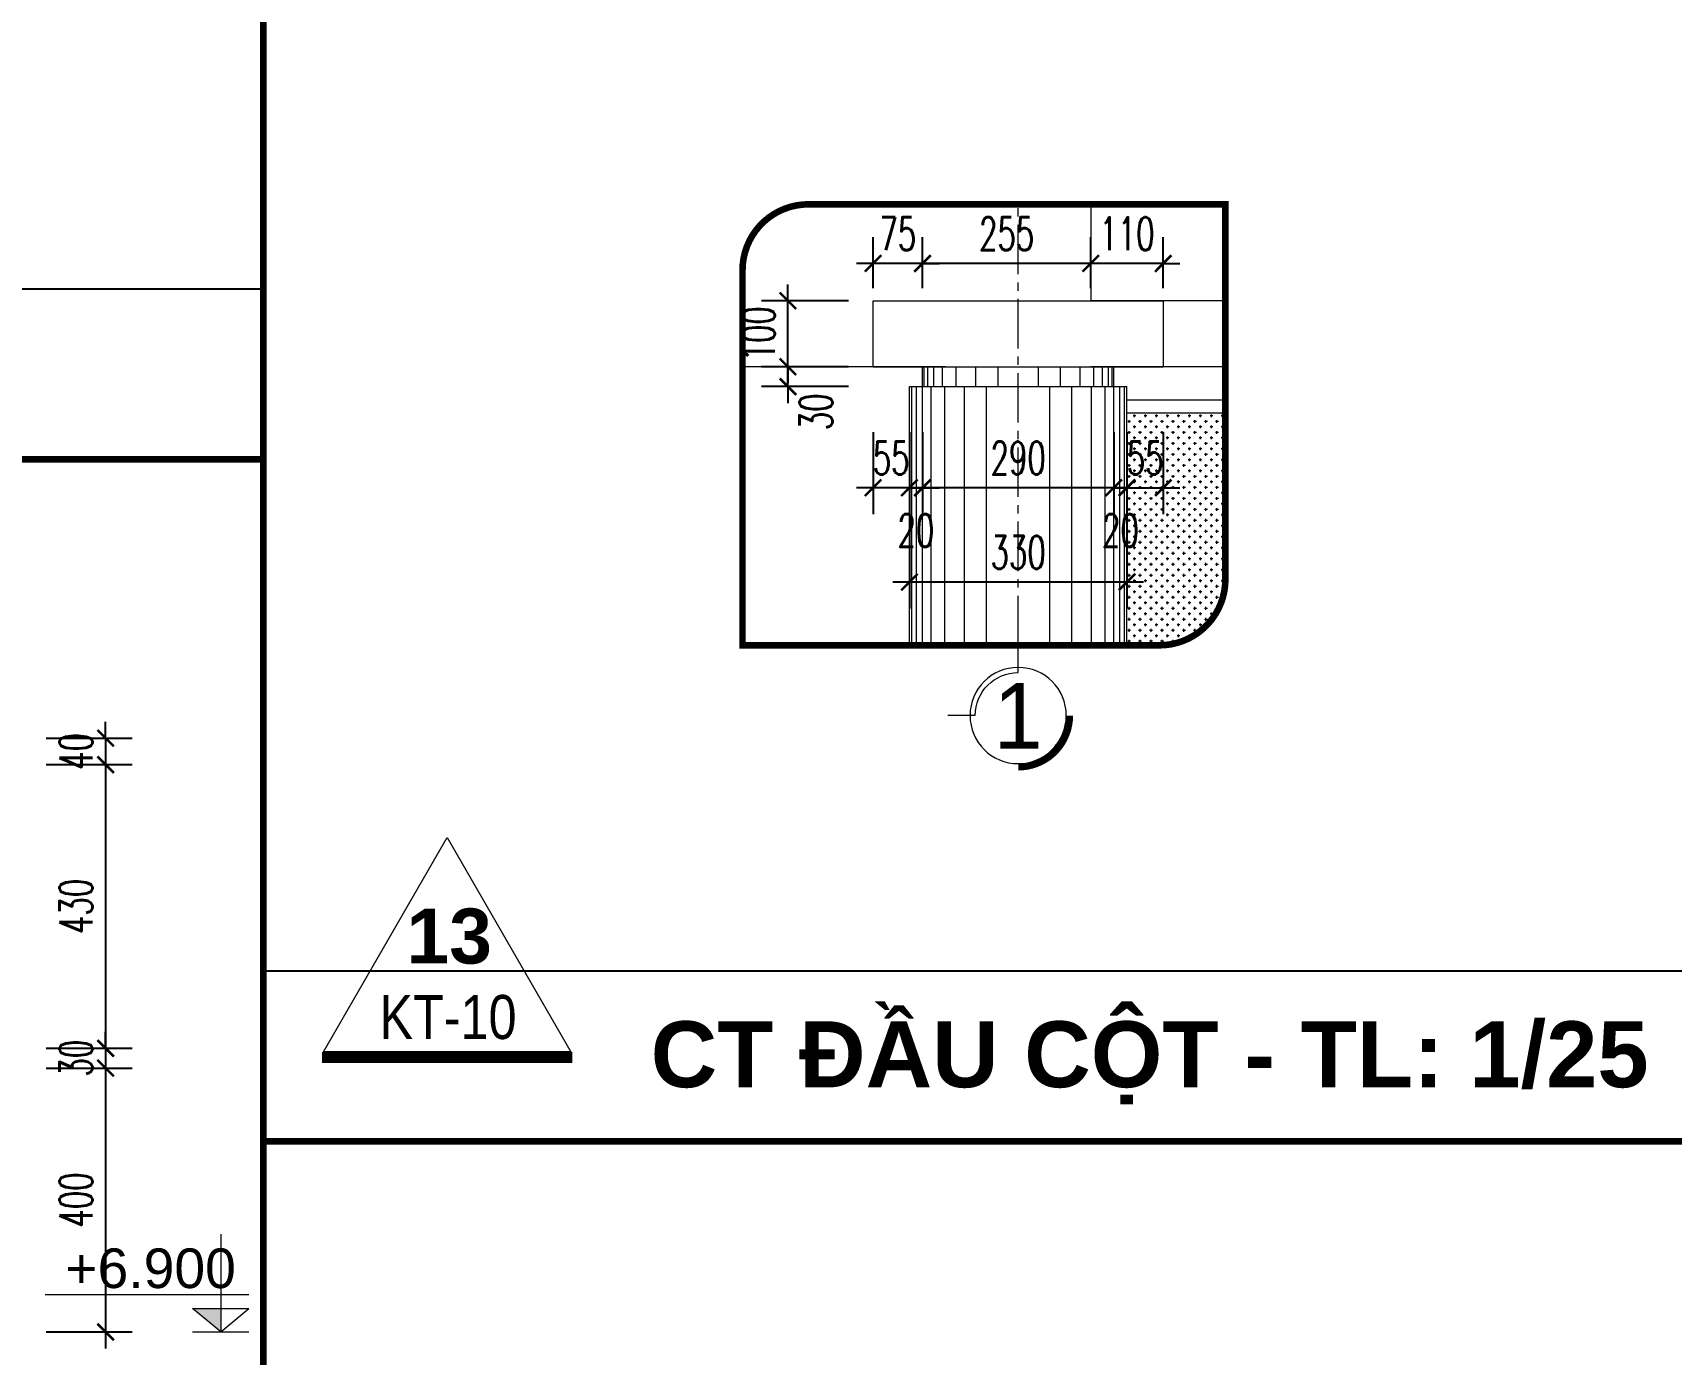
# Model space of a CAD drawing. Header units: millimetres. Extents: x -229618 to 2906, y -178063 to 96806.
# Drawn here: x -56730 to -54246, y -53036 to -51033 of the extents above; entities that cross this region are included whole.
import ezdxf
from ezdxf.enums import TextEntityAlignment as Align

# ---------------------------------------------------------------- set-up
doc = ezdxf.new("R2010")
doc.units = ezdxf.units.MM
doc.header["$LTSCALE"] = 200
doc.header["$MEASUREMENT"] = 0
doc.header["$PDMODE"] = 3
doc.header["$PDSIZE"] = 50
doc.linetypes.add('CENTER2', pattern=[1.125, 0.75, -0.125, 0.125, -0.125])
doc.linetypes.add('DASHED2', pattern=[0.375, 0.25, -0.125])
doc.layers.get('0').update_dxf_attribs({"color": 95, "linetype": 'CONTINUOUS'})
doc.layers.get('DEFPOINTS').update_dxf_attribs({"linetype": 'CONTINUOUS'})
for name, color, linetype in [('CUA', 145, 'CONTINUOUS'), ('DIM', 251, 'CONTINUOUS'), ('TEXT', 33, 'CONTINUOUS')]:
    doc.layers.add(name, color=color, linetype=linetype)
for name, color, linetype, lineweight in [('hatch', 250, 'CONTINUOUS', 5), ('khuat', 8, 'DASHED2', 15), ('thay', 7, 'CONTINUOUS', 18), ('tim', 18, 'CENTER2', 9)]:
    doc.layers.add(name, color=color, linetype=linetype, lineweight=lineweight)
doc.styles.add('Aria H B iso', font='Vharialb_0.ttf')
doc.styles.add('Aria H iso', font='Vharial_0.ttf')
doc.styles.add('Arial N   H iso', font='Vharialn_0.ttf')
doc.styles.add('Arial N  iso', font='vnarialn_0.ttf')
doc.styles.add('dam', font='Vhavanb_0.ttf', dxfattribs={"width": 0.9, "height": 450})
doc.styles.add('Scale', font='vnsimli.shx', dxfattribs={"width": 0.65, "bigfont": 'bigfont.shx'})
doc.dimstyles.new('Scale', dxfattribs={"dimscale": 75, "dimtxt": 2, "dimasz": 1, "dimexe": 1.6, "dimexo": 0, "dimgap": 0.8, "dimtad": 1, "dimdec": 0, "dimzin": 0, "dimdsep": 46, "dimtxsty": 'Scale', "dimblk": 'ARCHTICK', "dimcen": 0.1, "dimdle": 1, "dimclrd": 256, "dimclre": 256, "dimclrt": 3, "dimadec": 0, "dimazin": 0, "dimtfac": 1, "dimtdec": 0, "dimtix": 1, "dimtmove": 2, "dimatfit": 3, "dimldrblk": 'ARCHTICK', "dimfxl": 0, "dimtolj": 1, "dimtzin": 0, "dimarcsym": 0})

# ---------------------------------------------------------------- blocks, each defined once
blk = doc.blocks.new('_ArchTick')
at = {"color": 0, "linetype": 'ByBlock', "const_width": 0.15}
blk.add_lwpolyline([(-0.5, -0.5), (0.5, 0.5)], dxfattribs=at)
blk = doc.blocks.new('*D1329')
at = {"layer": 'DEFPOINTS', "color": 0}
for p in [(-56709.9, -52101.9), (-56709.9, -52141.9), (-56619.9, -52141.9)]:
    blk.add_point(p, dxfattribs=at)
at = {"layer": 'DIM', "lineweight": -2}
for p, q in [((-56619.9, -52101.9), (-56619.9, -52076.9)), ((-56709.9, -52101.9), (-56579.9, -52101.9)), ((-56619.9, -52101.9), (-56619.9, -52141.9)), ((-56709.9, -52141.9), (-56579.9, -52141.9)), ((-56619.9, -52141.9), (-56619.9, -52166.9))]:
    blk.add_line(p, q, dxfattribs=at)
at = {"layer": 'DIM', "lineweight": -2, "xscale": 25, "yscale": 25, "zscale": 25}
for p, rotation in [((-56619.9, -52101.9), 270), ((-56619.9, -52141.9), 90)]:
    blk.add_blockref('_ArchTick', p, dxfattribs=dict(at, rotation=rotation))
at = {"layer": 'DIM', "color": 3, "insert": (-56664.9, -52121.9), "char_height": 50, "attachment_point": 5, "rotation": 90, "style": 'Scale'}
blk.add_mtext('\\A1;40', dxfattribs=at)
blk = doc.blocks.new('*D1330')
at = {"layer": 'DEFPOINTS', "color": 0}
for p in [(-56709.9, -52141.9), (-56709.9, -52571.9), (-56619.9, -52571.9)]:
    blk.add_point(p, dxfattribs=at)
at = {"layer": 'DIM', "lineweight": -2}
for p, q in [((-56619.9, -52116.9), (-56619.9, -52596.9)), ((-56709.9, -52141.9), (-56579.9, -52141.9)), ((-56709.9, -52571.9), (-56579.9, -52571.9))]:
    blk.add_line(p, q, dxfattribs=at)
at = {"layer": 'DIM', "lineweight": -2, "xscale": 25, "yscale": 25, "zscale": 25}
for p, rotation in [((-56619.9, -52141.9), 90), ((-56619.9, -52571.9), 270)]:
    blk.add_blockref('_ArchTick', p, dxfattribs=dict(at, rotation=rotation))
at = {"layer": 'DIM', "color": 3, "insert": (-56664.9, -52356.9), "char_height": 50, "attachment_point": 5, "rotation": 90, "style": 'Scale'}
blk.add_mtext('\\A1;430', dxfattribs=at)
blk = doc.blocks.new('*D1331')
at = {"layer": 'DEFPOINTS', "color": 0}
for p in [(-56709.9, -52571.9), (-56709.9, -52601.9), (-56619.9, -52601.9)]:
    blk.add_point(p, dxfattribs=at)
at = {"layer": 'DIM', "lineweight": -2}
for p, q in [((-56619.9, -52571.9), (-56619.9, -52546.9)), ((-56709.9, -52571.9), (-56579.9, -52571.9)), ((-56619.9, -52571.9), (-56619.9, -52601.9)), ((-56709.9, -52601.9), (-56579.9, -52601.9)), ((-56619.9, -52601.9), (-56619.9, -52626.9))]:
    blk.add_line(p, q, dxfattribs=at)
at = {"layer": 'DIM', "lineweight": -2, "xscale": 25, "yscale": 25, "zscale": 25}
for p, rotation in [((-56619.9, -52571.9), 270), ((-56619.9, -52601.9), 90)]:
    blk.add_blockref('_ArchTick', p, dxfattribs=dict(at, rotation=rotation))
at = {"layer": 'DIM', "color": 3, "insert": (-56664.9, -52586.9), "char_height": 50, "attachment_point": 5, "rotation": 90, "style": 'Scale'}
blk.add_mtext('\\A1;30', dxfattribs=at)
blk = doc.blocks.new('*D1332')
at = {"layer": 'DEFPOINTS', "color": 0}
for p in [(-56709.9, -52601.9), (-56709.9, -53001.9), (-56619.9, -53001.9)]:
    blk.add_point(p, dxfattribs=at)
at = {"layer": 'DIM', "lineweight": -2}
for p, q in [((-56619.9, -52576.9), (-56619.9, -53026.9)), ((-56709.9, -52601.9), (-56579.9, -52601.9)), ((-56709.9, -53001.9), (-56579.9, -53001.9))]:
    blk.add_line(p, q, dxfattribs=at)
at = {"layer": 'DIM', "lineweight": -2, "xscale": 25, "yscale": 25, "zscale": 25}
for p, rotation in [((-56619.9, -52601.9), 90), ((-56619.9, -53001.9), 270)]:
    blk.add_blockref('_ArchTick', p, dxfattribs=dict(at, rotation=rotation))
at = {"layer": 'DIM', "color": 3, "insert": (-56664.9, -52801.9), "char_height": 50, "attachment_point": 5, "rotation": 90, "style": 'Scale'}
blk.add_mtext('\\A1;400', dxfattribs=at)
blk = doc.blocks.new('cao do')
at = {"layer": 'thay'}
for p, q in [((0, 444.6), (0, 0)), ((798.2, 170.2), (-128.3, 170.2)), ((0, 0), (-127.9, 106.1)), ((127.9, 106.1), (-127.9, 106.1)), ((0, 0), (127.9, 106.1))]:
    blk.add_line(p, q, dxfattribs=at)
at = {"layer": 'thay', "ltscale": 600}
blk.add_line((128.3, 0), (-128.3, 0), dxfattribs=at)
at = {"layer": 'thay', "color": 150, "ltscale": 600}
blk.add_solid([(0, 0), (0, 106.1), (127.9, 106.1)], dxfattribs=at)
at = {"layer": 'TEXT', "style": 'Arial N  iso'}
blk.add_attdef('%%P0.000', text='', height=200, dxfattribs=at).set_placement((69.5, 290), align=Align.MIDDLE_LEFT)
blk = doc.blocks.new('ct')
at = {"layer": 'thay', "ltscale": 600}
blk.add_line((8891, 0), (-8891, 0), dxfattribs=at)
blk.add_lwpolyline([(0, 15400), (14294, -9358), (-14294, -9358)], close=True, dxfattribs=at)
at = {"layer": 'thay', "color": 1, "ltscale": 600, "const_width": 1270}
blk.add_lwpolyline([(-14464, -9993), (14464, -9993)], dxfattribs=at)
at = {"layer": 'TEXT'}
for tag, height, style, p in [('01', 6350, 'Aria H B iso', (238, 862)), ('KT-00', 5080, 'Arial N   H iso', (96, -7856))]:
    blk.add_attdef(tag, text='', height=height, dxfattribs=dict(at, style=style)).set_placement(p, align=Align.CENTER)
blk = doc.blocks.new('*D1377')
at = {"layer": 'DEFPOINTS', "color": 0}
for p in [(-55585.3, -51539), (-55493.5, -51539), (-55493.5, -51569)]:
    blk.add_point(p, dxfattribs=at)
at = {"layer": 'DIM', "lineweight": -2}
for p, q in [((-55585.3, -51539), (-55585.3, -51514)), ((-55493.5, -51539), (-55625.3, -51539)), ((-55585.3, -51569), (-55585.3, -51539)), ((-55493.5, -51569), (-55625.3, -51569)), ((-55585.3, -51569), (-55585.3, -51594))]:
    blk.add_line(p, q, dxfattribs=at)
at = {"layer": 'DIM', "lineweight": -2, "xscale": 25, "yscale": 25, "zscale": 25}
for p, rotation in [((-55585.3, -51539), 270), ((-55585.3, -51569), 90)]:
    blk.add_blockref('_ArchTick', p, dxfattribs=dict(at, rotation=rotation))
at = {"layer": 'DIM', "color": 3, "insert": (-55542.8, -51607.2), "char_height": 50, "attachment_point": 5, "rotation": 90, "style": 'Scale'}
blk.add_mtext('\\A1;30', dxfattribs=at)
blk = doc.blocks.new('*D1378')
at = {"layer": 'DEFPOINTS', "color": 0}
for p in [(-55585.3, -51439), (-55493.5, -51439), (-55493.5, -51539)]:
    blk.add_point(p, dxfattribs=at)
at = {"layer": 'DIM', "lineweight": -2}
for p, q in [((-55585.3, -51439), (-55585.3, -51414)), ((-55493.5, -51439), (-55625.3, -51439)), ((-55585.3, -51539), (-55585.3, -51439)), ((-55493.5, -51539), (-55625.3, -51539)), ((-55585.3, -51539), (-55585.3, -51564))]:
    blk.add_line(p, q, dxfattribs=at)
at = {"layer": 'DIM', "lineweight": -2, "xscale": 25, "yscale": 25, "zscale": 25}
for p, rotation in [((-55585.3, -51439), 270), ((-55585.3, -51539), 90)]:
    blk.add_blockref('_ArchTick', p, dxfattribs=dict(at, rotation=rotation))
at = {"layer": 'DIM', "color": 3, "insert": (-55630.3, -51489), "char_height": 50, "attachment_point": 5, "rotation": 90, "style": 'Scale'}
blk.add_mtext('\\A1;100', dxfattribs=at)
blk = doc.blocks.new('*D1379')
at = {"layer": 'DEFPOINTS', "color": 0}
for p in [(-55126.2, -51382.4), (-55126.2, -51420), (-55016.2, -51420)]:
    blk.add_point(p, dxfattribs=at)
at = {"layer": 'DIM', "lineweight": -2}
for p, q in [((-55126.2, -51420), (-55126.2, -51342.4)), ((-55016.2, -51420), (-55016.2, -51342.4)), ((-55126.2, -51382.4), (-55151.2, -51382.4)), ((-55016.2, -51382.4), (-55126.2, -51382.4)), ((-55016.2, -51382.4), (-54991.2, -51382.4))]:
    blk.add_line(p, q, dxfattribs=at)
at = {"layer": 'DIM', "lineweight": -2, "xscale": 25, "yscale": 25, "zscale": 25}
blk.add_blockref('_ArchTick', (-55126.2, -51382.4), dxfattribs=at)
at = {"layer": 'DIM', "lineweight": -2, "xscale": 25, "yscale": 25, "zscale": 25, "rotation": 180}
blk.add_blockref('_ArchTick', (-55016.2, -51382.4), dxfattribs=at)
at = {"layer": 'DIM', "color": 3, "insert": (-55071.2, -51337.4), "char_height": 50, "attachment_point": 5, "style": 'Scale'}
blk.add_mtext('\\A1;110', dxfattribs=at)
blk = doc.blocks.new('*D1380')
at = {"layer": 'DEFPOINTS', "color": 0}
for p in [(-55381.2, -51382.4), (-55381.2, -51420), (-55126.2, -51420)]:
    blk.add_point(p, dxfattribs=at)
at = {"layer": 'DIM', "lineweight": -2}
for p, q in [((-55381.2, -51420), (-55381.2, -51342.4)), ((-55126.2, -51420), (-55126.2, -51342.4)), ((-55101.2, -51382.4), (-55406.2, -51382.4))]:
    blk.add_line(p, q, dxfattribs=at)
at = {"layer": 'DIM', "lineweight": -2, "xscale": 25, "yscale": 25, "zscale": 25, "rotation": 180}
blk.add_blockref('_ArchTick', (-55381.2, -51382.4), dxfattribs=at)
at = {"layer": 'DIM', "lineweight": -2, "xscale": 25, "yscale": 25, "zscale": 25}
blk.add_blockref('_ArchTick', (-55126.2, -51382.4), dxfattribs=at)
at = {"layer": 'DIM', "color": 3, "insert": (-55253.7, -51337.4), "char_height": 50, "attachment_point": 5, "style": 'Scale'}
blk.add_mtext('\\A1;255', dxfattribs=at)
blk = doc.blocks.new('*D1381')
at = {"layer": 'DEFPOINTS', "color": 0}
for p in [(-55456.2, -51382.4), (-55456.2, -51420), (-55381.2, -51420)]:
    blk.add_point(p, dxfattribs=at)
at = {"layer": 'DIM', "lineweight": -2}
for p, q in [((-55456.2, -51420), (-55456.2, -51342.4)), ((-55381.2, -51420), (-55381.2, -51342.4)), ((-55456.2, -51382.4), (-55481.2, -51382.4)), ((-55381.2, -51382.4), (-55456.2, -51382.4)), ((-55381.2, -51382.4), (-55356.2, -51382.4))]:
    blk.add_line(p, q, dxfattribs=at)
at = {"layer": 'DIM', "lineweight": -2, "xscale": 25, "yscale": 25, "zscale": 25}
blk.add_blockref('_ArchTick', (-55456.2, -51382.4), dxfattribs=at)
at = {"layer": 'DIM', "lineweight": -2, "xscale": 25, "yscale": 25, "zscale": 25, "rotation": 180}
blk.add_blockref('_ArchTick', (-55381.2, -51382.4), dxfattribs=at)
at = {"layer": 'DIM', "color": 3, "insert": (-55418.7, -51337.4), "char_height": 50, "attachment_point": 5, "style": 'Scale'}
blk.add_mtext('\\A1;75', dxfattribs=at)
blk = doc.blocks.new('*D1382')
at = {"layer": 'DEFPOINTS', "color": 0}
for p in [(-55381.2, -51638.1), (-55091.2, -51638.1), (-55381.2, -51722.3)]:
    blk.add_point(p, dxfattribs=at)
at = {"layer": 'DIM', "lineweight": -2}
for p, q in [((-55381.2, -51638.1), (-55381.2, -51762.3)), ((-55091.2, -51638.1), (-55091.2, -51762.3)), ((-55066.2, -51722.3), (-55406.2, -51722.3))]:
    blk.add_line(p, q, dxfattribs=at)
at = {"layer": 'DIM', "lineweight": -2, "xscale": 25, "yscale": 25, "zscale": 25, "rotation": 180}
blk.add_blockref('_ArchTick', (-55381.2, -51722.3), dxfattribs=at)
at = {"layer": 'DIM', "lineweight": -2, "xscale": 25, "yscale": 25, "zscale": 25}
blk.add_blockref('_ArchTick', (-55091.2, -51722.3), dxfattribs=at)
at = {"layer": 'DIM', "color": 3, "insert": (-55236.2, -51677.3), "char_height": 50, "attachment_point": 5, "style": 'Scale'}
blk.add_mtext('\\A1;290', dxfattribs=at)
blk = doc.blocks.new('*D1383')
at = {"layer": 'DEFPOINTS', "color": 0}
for p in [(-55401.2, -51638.1), (-55381.2, -51638.1), (-55401.2, -51722.3)]:
    blk.add_point(p, dxfattribs=at)
at = {"layer": 'DIM', "lineweight": -2}
for p, q in [((-55401.2, -51638.1), (-55401.2, -51762.3)), ((-55381.2, -51638.1), (-55381.2, -51762.3)), ((-55401.2, -51722.3), (-55426.2, -51722.3)), ((-55381.2, -51722.3), (-55401.2, -51722.3)), ((-55381.2, -51722.3), (-55356.2, -51722.3))]:
    blk.add_line(p, q, dxfattribs=at)
at = {"layer": 'DIM', "lineweight": -2, "xscale": 25, "yscale": 25, "zscale": 25}
blk.add_blockref('_ArchTick', (-55401.2, -51722.3), dxfattribs=at)
at = {"layer": 'DIM', "lineweight": -2, "xscale": 25, "yscale": 25, "zscale": 25, "rotation": 180}
blk.add_blockref('_ArchTick', (-55381.2, -51722.3), dxfattribs=at)
at = {"layer": 'DIM', "color": 3, "insert": (-55391.2, -51787.1), "char_height": 50, "attachment_point": 5, "style": 'Scale'}
blk.add_mtext('\\A1;20', dxfattribs=at)
blk = doc.blocks.new('*D1384')
at = {"layer": 'DEFPOINTS', "color": 0}
for p in [(-55456.2, -51638.1), (-55401.2, -51638.1), (-55456.2, -51722.3)]:
    blk.add_point(p, dxfattribs=at)
at = {"layer": 'DIM', "lineweight": -2}
for p, q in [((-55456.2, -51638.1), (-55456.2, -51762.3)), ((-55401.2, -51638.1), (-55401.2, -51762.3)), ((-55456.2, -51722.3), (-55481.2, -51722.3)), ((-55401.2, -51722.3), (-55456.2, -51722.3)), ((-55401.2, -51722.3), (-55376.2, -51722.3))]:
    blk.add_line(p, q, dxfattribs=at)
at = {"layer": 'DIM', "lineweight": -2, "xscale": 25, "yscale": 25, "zscale": 25}
blk.add_blockref('_ArchTick', (-55456.2, -51722.3), dxfattribs=at)
at = {"layer": 'DIM', "lineweight": -2, "xscale": 25, "yscale": 25, "zscale": 25, "rotation": 180}
blk.add_blockref('_ArchTick', (-55401.2, -51722.3), dxfattribs=at)
at = {"layer": 'DIM', "color": 3, "insert": (-55428.7, -51677.3), "char_height": 50, "attachment_point": 5, "style": 'Scale'}
blk.add_mtext('\\A1;55', dxfattribs=at)
blk = doc.blocks.new('*D1385')
at = {"layer": 'DEFPOINTS', "color": 0}
for p in [(-55091.2, -51638.1), (-55071.2, -51638.1), (-55071.2, -51722.3)]:
    blk.add_point(p, dxfattribs=at)
at = {"layer": 'DIM', "lineweight": -2}
for p, q in [((-55091.2, -51638.1), (-55091.2, -51762.3)), ((-55071.2, -51638.1), (-55071.2, -51762.3)), ((-55091.2, -51722.3), (-55116.2, -51722.3)), ((-55091.2, -51722.3), (-55071.2, -51722.3)), ((-55071.2, -51722.3), (-55046.2, -51722.3))]:
    blk.add_line(p, q, dxfattribs=at)
at = {"layer": 'DIM', "lineweight": -2, "xscale": 25, "yscale": 25, "zscale": 25}
blk.add_blockref('_ArchTick', (-55091.2, -51722.3), dxfattribs=at)
at = {"layer": 'DIM', "lineweight": -2, "xscale": 25, "yscale": 25, "zscale": 25, "rotation": 180}
blk.add_blockref('_ArchTick', (-55071.2, -51722.3), dxfattribs=at)
at = {"layer": 'DIM', "color": 3, "insert": (-55081.2, -51787.1), "char_height": 50, "attachment_point": 5, "style": 'Scale'}
blk.add_mtext('\\A1;20', dxfattribs=at)
blk = doc.blocks.new('*D1386')
at = {"layer": 'DEFPOINTS', "color": 0}
for p in [(-55071.2, -51638.1), (-55016.2, -51638.1), (-55016.2, -51722.3)]:
    blk.add_point(p, dxfattribs=at)
at = {"layer": 'DIM', "lineweight": -2}
for p, q in [((-55071.2, -51638.1), (-55071.2, -51762.3)), ((-55016.2, -51638.1), (-55016.2, -51762.3)), ((-55071.2, -51722.3), (-55096.2, -51722.3)), ((-55071.2, -51722.3), (-55016.2, -51722.3)), ((-55016.2, -51722.3), (-54991.2, -51722.3))]:
    blk.add_line(p, q, dxfattribs=at)
at = {"layer": 'DIM', "lineweight": -2, "xscale": 25, "yscale": 25, "zscale": 25}
blk.add_blockref('_ArchTick', (-55071.2, -51722.3), dxfattribs=at)
at = {"layer": 'DIM', "lineweight": -2, "xscale": 25, "yscale": 25, "zscale": 25, "rotation": 180}
blk.add_blockref('_ArchTick', (-55016.2, -51722.3), dxfattribs=at)
at = {"layer": 'DIM', "color": 3, "insert": (-55043.7, -51677.3), "char_height": 50, "attachment_point": 5, "style": 'Scale'}
blk.add_mtext('\\A1;55', dxfattribs=at)
blk = doc.blocks.new('*D1387')
at = {"layer": 'DEFPOINTS', "color": 0}
for p in [(-55401.2, -51638.1), (-55071.2, -51638.1), (-55401.2, -51865.3)]:
    blk.add_point(p, dxfattribs=at)
at = {"layer": 'DIM', "lineweight": -2}
for p, q in [((-55401.2, -51638.1), (-55401.2, -51905.3)), ((-55071.2, -51638.1), (-55071.2, -51905.3)), ((-55046.2, -51865.3), (-55426.2, -51865.3))]:
    blk.add_line(p, q, dxfattribs=at)
at = {"layer": 'DIM', "lineweight": -2, "xscale": 25, "yscale": 25, "zscale": 25}
for p, rotation in [((-55401.2, -51865.3), 180.0000000000278), ((-55071.2, -51865.3), 2.781774810500792e-11)]:
    blk.add_blockref('_ArchTick', p, dxfattribs=dict(at, rotation=rotation))
at = {"layer": 'DIM', "color": 3, "insert": (-55236.2, -51820.3), "char_height": 50, "attachment_point": 5, "style": 'Scale'}
blk.add_mtext('\\A1;330', dxfattribs=at)
blk = doc.blocks.new('tr')
at = {"layer": 'thay', "ltscale": 600}
for p, q in [((0, -200), (0, 0)), ((313, -513), (513, -513))]:
    blk.add_line(p, q, dxfattribs=at)
at = {"layer": 'thay', "ltscale": 600, "const_width": 50}
blk.add_lwpolyline([(-375, -513, 0.414214), (0, -888, 0.414214)], format="xyb", dxfattribs=at)
at = {"layer": 'thay', "ltscale": 600}
blk.add_circle((0, -513), 350, dxfattribs=at)
blk.add_arc((0, -513), 313, 0, 90, dxfattribs=at)
at = {"layer": 'TEXT', "linetype": 'Continuous', "style": 'Aria H iso'}
blk.add_attdef('A', text='', height=350, dxfattribs=at).set_placement((0, -671), align=Align.CENTER)

msp = doc.modelspace()

# ---------------------------------------------------------------- hatches: boundary and pattern name
at = {"layer": 'hatch', "linetype": 'Continuous'}
h = msp.add_hatch(dxfattribs=at)
h.set_pattern_fill('CROSS', color=256, scale=33.333333, style=0)
h.set_pattern_definition([(180, (-40407.668, -60763.4245), (-8.3333333, 8.3333333), [4.166667, -12.5]), (90, (-40409.751, -60765.508), (8.3333333, 8.3333333), [4.166667, -12.5])])
edge = h.paths.add_edge_path()
edge.add_arc((-55022, -51861.1), 100, 270, 360, ccw=False)
edge.add_line((-55022, -51961.1), (-55071.2, -51961.1))
edge.add_line((-55071.2, -51961.1), (-55071.2, -51609))
edge.add_line((-55071.2, -51609), (-54922, -51609))
edge.add_line((-54922, -51609), (-54922, -51861.1))

# ---------------------------------------------------------------- linework, layer by layer
at = {"layer": 'DIM'}
for points in [[(-58668.3, -51679.4), (-63138.1, -51679.4), (-63138.1, -51421), (-56380.7, -51421)], [(-56380.7, -52454.7), (-54198.4, -52454.7)]]:
    msp.add_lwpolyline(points, dxfattribs=at)
at = {"layer": 'hatch', "linetype": 'Continuous'}
for p, q in [((-54922, -51439), (-55126.2, -51439)), ((-55378.7, -51569), (-55378.7, -51539)), ((-55373.3, -51569), (-55373.3, -51539)), ((-55363.9, -51569), (-55363.9, -51539)), ((-55350.7, -51569), (-55350.7, -51539)), ((-55330.2, -51569), (-55330.2, -51539)), ((-55300.2, -51569), (-55300.2, -51539)), ((-55266.7, -51569), (-55266.7, -51539)), ((-55205.6, -51569), (-55205.6, -51539)), ((-55172.1, -51569), (-55172.1, -51539)), ((-55142.2, -51569), (-55142.2, -51539)), ((-54922, -51539), (-55126.2, -51539)), ((-55121.7, -51569), (-55121.7, -51539)), ((-55108.5, -51569), (-55108.5, -51539)), ((-55099.1, -51569), (-55099.1, -51539)), ((-55093.6, -51569), (-55093.6, -51539)), ((-55397.4, -51961.1), (-55397.4, -51569)), ((-55390.6, -51961.1), (-55390.6, -51569)), ((-55381.2, -51961.1), (-55381.2, -51569)), ((-55368, -51961.1), (-55368, -51569)), ((-55347.5, -51961.1), (-55347.5, -51569)), ((-55317.6, -51961.1), (-55317.6, -51569)), ((-55284.1, -51961.1), (-55284.1, -51569)), ((-55188.3, -51961.1), (-55188.3, -51569)), ((-55154.8, -51961.1), (-55154.8, -51569)), ((-55124.8, -51961.1), (-55124.8, -51569)), ((-55104.4, -51961.1), (-55104.4, -51569)), ((-55091.2, -51961.1), (-55091.2, -51569)), ((-55081.8, -51961.1), (-55081.8, -51569)), ((-55075, -51961.1), (-55075, -51569))]:
    msp.add_line(p, q, dxfattribs=at)
for points in [[(-55071.2, -51589), (-54922, -51589)], [(-55071.2, -51609), (-55071.2, -51609), (-54922, -51609)]]:
    msp.add_lwpolyline(points, dxfattribs=at)
at = {"layer": 'khuat', "color": 5, "const_width": 10}
for points in [[(-56380.7, -56296.2), (-56380.7, -49129.9)], [(-63138.1, -51679.4), (-56380.7, -51679.4)], [(-56380.7, -52713), (-54198.4, -52713)]]:
    msp.add_lwpolyline(points, dxfattribs=at)
msp.add_lwpolyline([(-54922, -51292.7), (-55554.2, -51292.7, 0.414214), (-55654.2, -51392.7), (-55654.2, -51961.1), (-55022, -51961.1, 0.414214), (-54922, -51861.1)], format="xyb", close=True, dxfattribs=at)
at = {"layer": 'thay', "linetype": 'Continuous'}
for p, q in [((-55126.2, -51292.7), (-55126.2, -51439)), ((-55456.2, -51439), (-55016.2, -51439)), ((-55456.2, -51539), (-55456.2, -51439)), ((-55016.2, -51439), (-55016.2, -51539)), ((-55346.2, -51539), (-55654.2, -51539)), ((-55456.2, -51539), (-55016.2, -51539)), ((-55381.2, -51569), (-55381.2, -51539)), ((-55091.2, -51569), (-55091.2, -51539)), ((-55401.2, -51961.1), (-55401.2, -51569)), ((-55401.2, -51569), (-55071.2, -51569)), ((-55071.2, -51961.1), (-55071.2, -51569))]:
    msp.add_line(p, q, dxfattribs=at)
at = {"layer": 'tim', "ltscale": 0.5}
msp.add_line((-55236.2, -51961.1), (-55236.2, -51292.7), dxfattribs=at)

# ---------------------------------------------------------------- block references
at = {"layer": 'CUA', "xscale": 0.01312335953116417, "yscale": 0.01312335953116417, "zscale": 0.01312335958005234}
msp.add_blockref('ct', (-56102, -52454.7), dxfattribs=at).add_auto_attribs({'KT-00': 'kt-10', '01': '13'})
at = {"layer": 'DIM', "xscale": -0.2083333333430346, "yscale": 0.2083333333430346, "zscale": 0.2083333333333331}
msp.add_blockref('tr', (-55236.2, -51960.7), dxfattribs=at)
at = {"layer": 'thay', "linetype": 'Continuous'}
ref = msp.add_blockref('cao do', (-56445.4, -53001.9), dxfattribs=dict(at, xscale=-0.3333333333139308, yscale=0.3333333333139308, zscale=0.3333333333333333))
ref.add_attrib('%%P0.000', '+6.900', dxfattribs={"layer": 'TEXT', "height": 60, "style": 'Arial N  iso'}).set_placement((-56681.1, -52905.3), align=Align.MIDDLE_LEFT)

# ---------------------------------------------------------------- texts
at = {"layer": 'TEXT', "linetype": 'Continuous', "style": 'dam'}
msp.add_text('1', height=100, dxfattribs=at).set_placement((-55236.2, -52068), align=Align.MIDDLE)
at = {"layer": 'TEXT', "style": 'Aria H B iso'}
msp.add_text('CT ®Çu cét - tl: 1/25', height=100, dxfattribs=at).set_placement((-55036.8, -52631), align=Align.CENTER)

# ---------------------------------------------------------------- dimensions: what is measured, and where the dimension line sits
at = {"layer": 'DIM'}
for base, p1, p2, angle, picture, middle in [((-55456.2, -51382.4), (-55381.2, -51420), (-55456.2, -51420), 180, '*D1381', (-55418.7, -51337.4)), ((-55381.2, -51382.4), (-55126.2, -51420), (-55381.2, -51420), 180, '*D1380', (-55253.7, -51337.4)), ((-55126.2, -51382.4), (-55016.2, -51420), (-55126.2, -51420), 180, '*D1379', (-55071.2, -51337.4)), ((-55585.3, -51439), (-55493.5, -51539), (-55493.5, -51439), 90, '*D1378', (-55630.3, -51489)), ((-55456.2, -51722.3), (-55401.2, -51638.1), (-55456.2, -51638.1), 180, '*D1384', (-55428.7, -51677.3)), ((-55381.2, -51722.3), (-55091.2, -51638.1), (-55381.2, -51638.1), 180, '*D1382', (-55236.2, -51677.3)), ((-55016.2, -51722.3), (-55071.2, -51638.1), (-55016.2, -51638.1), 0, '*D1386', (-55043.7, -51677.3)), ((-56619.9, -52141.9), (-56709.9, -52101.9), (-56709.9, -52141.9), 90, '*D1329', (-56664.9, -52121.9)), ((-56619.9, -52571.9), (-56709.9, -52141.9), (-56709.9, -52571.9), 90, '*D1330', (-56664.9, -52356.9)), ((-56619.9, -52601.9), (-56709.9, -52571.9), (-56709.9, -52601.9), 90, '*D1331', (-56664.9, -52586.9)), ((-56619.9, -53001.9), (-56709.9, -52601.9), (-56709.9, -53001.9), 90, '*D1332', (-56664.9, -52801.9))]:
    dim = msp.add_linear_dim(base=base, p1=p1, p2=p2, angle=angle, dimstyle='Scale', override={"dimscale": 25}, dxfattribs=at)
    dim.commit()
    dim.dimension.update_dxf_attribs({"geometry": picture, "text_midpoint": middle})
for base, p1, p2, angle, picture, middle in [((-55585.3, -51539), (-55493.5, -51569), (-55493.5, -51539), 90, '*D1377', (-55542.8, -51607.2)), ((-55401.2, -51722.3), (-55381.2, -51638.1), (-55401.2, -51638.1), 180, '*D1383', (-55391.2, -51787.1)), ((-55071.2, -51722.3), (-55091.2, -51638.1), (-55071.2, -51638.1), 0, '*D1385', (-55081.2, -51787.1))]:
    dim = msp.add_linear_dim(base=base, p1=p1, p2=p2, angle=angle, dimstyle='Scale', override={"dimscale": 25}, dxfattribs=at)
    dim.commit()
    dim.dimension.update_dxf_attribs({"geometry": picture, "text_midpoint": middle, "dimtype": 160})
dim = msp.add_aligned_dim(p1=(-55071.2, -51638.1), p2=(-55401.2, -51638.1), distance=227.2, dimstyle='Scale', override={"dimscale": 25}, dxfattribs=at)
dim.commit()
dim.dimension.update_dxf_attribs({"geometry": '*D1387', "text_midpoint": (-55236.2, -51820.3)})

doc.saveas('drawing.dxf')
